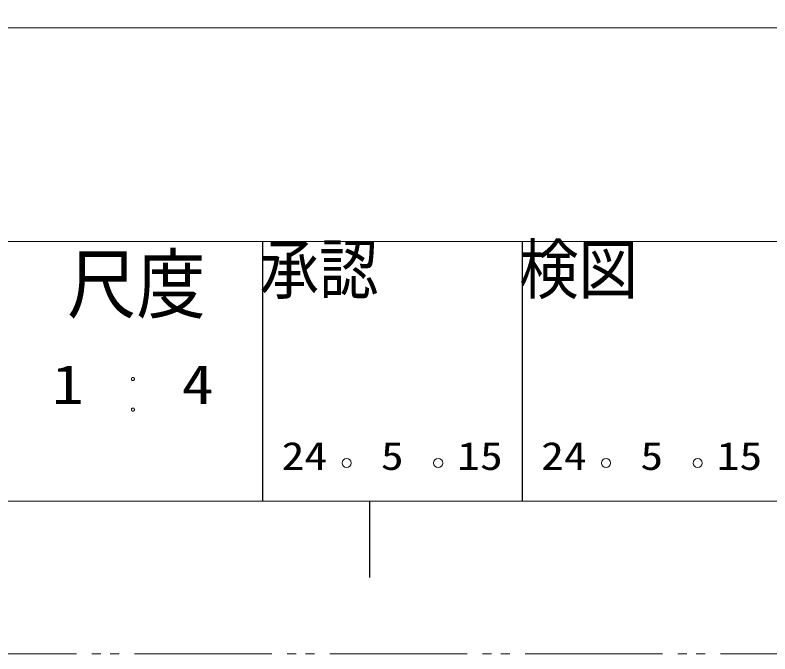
# Model space of a CAD drawing. Units: millimetres at full size, sheet at 1:4; details may follow other scales. Extents: x -840 to 0, y -594 to 594.
# Drawn here: x -512.9 to -315.1, y -594 to -426.7 of the extents above; entities that cross this region are included whole.
import ezdxf
from ezdxf.enums import TextEntityAlignment as Align

# ---------------------------------------------------------------- set-up
doc = ezdxf.new("R2010")
doc.units = ezdxf.units.MM
doc.header["$LTSCALE"] = 4
doc.linetypes.add('DOUBLE_CHAIN2', pattern=[12.8, 9, -1, 0.6, -0.6, 0.6, -1])
doc.linetypes.add('LONG_CHAIN', pattern=[21, 18, -1, 1, -1])
doc.layers.add('0-0_EY507-2T', color=7, linetype='Continuous', lineweight=15)
doc.styles.add('ＭＳ ゴシック', font='')
doc.styles.add('ＭＳ 明朝', font='')
doc.styles.get('ＭＳ ゴシック').set_extended_font_data('MS Gothic')
doc.styles.get('ＭＳ 明朝').set_extended_font_data('MS Mincho')

msp = doc.modelspace()

# ---------------------------------------------------------------- linework, layer by layer
at = {"layer": '0-0_EY507-2T'}
for p, q in [((-740, -430), (-40, -430)), ((-40, -486), (-740, -486)), ((-740, -554), (-420, -554)), ((-420, -554), (-40, -554))]:
    msp.add_line(p, q, dxfattribs=at)
at = {"layer": '0-0_EY507-2T', "color": 2, "lineweight": 30}
for p, q in [((-448, -486), (-448, -554)), ((-380, -486), (-380, -554)), ((-420, -554), (-420, -574))]:
    msp.add_line(p, q, dxfattribs=at)
at = {"layer": '0-0_EY507-2T', "color": 4, "linetype": 'DOUBLE_CHAIN2'}
msp.add_lwpolyline([(-840, -594), (0, -594), (0, 594), (-840, 594)], close=True, dxfattribs=at)
at = {"layer": '0-0_EY507-2T', "linetype": 'LONG_CHAIN'}
for centre in [(-482, -522), (-482, -530)]:
    msp.add_circle(centre, 0.4, dxfattribs=at)
at = {"layer": '0-0_EY507-2T'}
for centre in [(-426, -544), (-402, -544), (-358, -544), (-334, -544)]:
    msp.add_circle(centre, 1.2, dxfattribs=at)

# ---------------------------------------------------------------- texts
at = {"layer": '0-0_EY507-2T', "color": 2, "style": 'ＭＳ 明朝', "width": 0.9}
for s, height, p in [('承認', 12.67, (-448.77, -503.383)), ('検図', 12.67, (-380.77, -503.383)), ('尺度', 14.78, (-499.232, -508.947))]:
    msp.add_text(s, height=height, dxfattribs=at).set_placement(p, align=Align.BOTTOM_LEFT)
at = {"layer": '0-0_EY507-2T', "style": 'ＭＳ ゴシック', "width": 1.2}
for s, height, p in [('1', 10.26, (-503.221, -531.6)), ('4', 10.26, (-469.221, -531.6)), ('24', 7.331, (-443.03, -548)), ('5', 7.331, (-417.015, -548)), ('15', 7.331, (-397.03, -548)), ('24', 7.331, (-375.03, -548)), ('5', 7.331, (-349.015, -548)), ('15', 7.331, (-329.03, -548))]:
    msp.add_text(s, height=height, dxfattribs=at).set_placement(p, align=Align.BOTTOM_LEFT)

doc.saveas('drawing.dxf')
